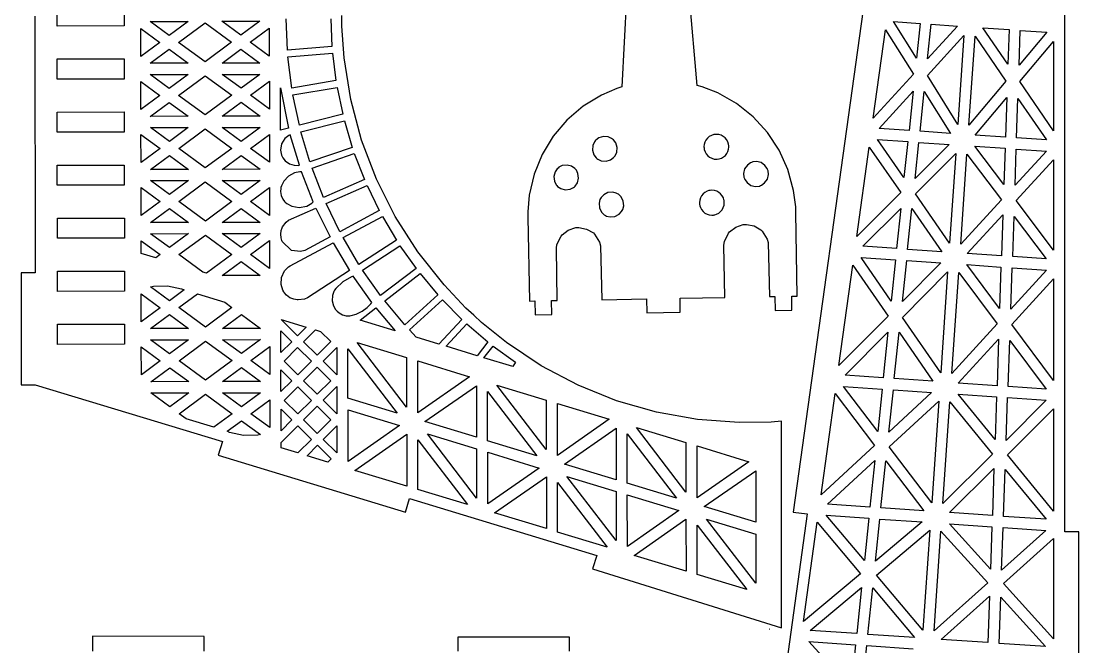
# Model space of a CAD drawing. Extents: x 0 to 589, y 0 to 788.
# Drawn here: x 0.4 to 379.3, y 347.3 to 571.3 of the extents above; entities that cross this region are included whole.
import ezdxf

# ---------------------------------------------------------------- set-up
doc = ezdxf.new("R2010")
doc.units = 0
doc.layers.get('0').update_dxf_attribs({"linetype": 'CONTINUOUS'})

msp = doc.modelspace()

# ---------------------------------------------------------------- linework, layer by layer
at = {"color": 0}
for p, q in [((223.286, 701.873), (215.63, 547.811)), ((242.525, 548.298), (229.285, 701.982)), ((303.207, 584.172), (277.004, 395.531)), ((13.3146, 569.553), (13.3049, 576.753)), ((37.3034, 576.788), (37.3133, 569.588)), ((374.237, 388.468), (374.255, 578.922)), ((5.3082, 573.14), (5.4433, 481.139)), ((95.8261, 560.874), (95.3107, 572.075)), ((111.31, 572.1), (111.724, 562.197)), ((115.314, 569.507), (115.309, 573.306)), ((37.3133, 569.588), (13.3146, 569.553)), ((43.3158, 568.695), (50.1234, 563.707)), ((43.3296, 558.698), (43.3158, 568.695)), ((46.6619, 571.2), (60.2615, 571.221)), ((53.4691, 566.212), (46.6619, 571.2)), ((60.2615, 571.221), (53.4691, 566.212)), ((56.8233, 563.714), (66.3127, 570.731)), ((66.3127, 570.731), (75.8239, 563.742)), ((72.3621, 571.239), (85.9621, 571.26)), ((79.1697, 566.247), (72.3621, 571.239)), ((85.9621, 571.26), (79.1697, 566.247)), ((82.5225, 563.757), (89.3163, 568.766)), ((89.3163, 568.766), (89.33, 558.765)), ((116.123, 558.109), (115.314, 569.507)), ((312.923, 571.13), (322.399, 570.473)), ((321.139, 558.031), (312.923, 571.13)), ((322.399, 570.473), (321.139, 558.031)), ((325.137, 557.855), (326.442, 570.195)), ((335.817, 569.549), (325.137, 557.855)), ((326.442, 570.195), (335.817, 569.549)), ((353.868, 555.872), (344.898, 568.921)), ((344.898, 568.921), (354.274, 568.272)), ((354.274, 568.272), (353.868, 555.872)), ((305.674, 536.543), (310.066, 568.219)), ((310.066, 568.219), (320.042, 552.291)), ((325.02, 551.797), (338.143, 566.177)), ((338.143, 566.177), (335.946, 534.356)), ((339.936, 534.081), (342.132, 565.905)), ((342.132, 565.905), (353.152, 549.854)), ((357.851, 555.494), (358.313, 567.993)), ((367.792, 567.337), (357.851, 555.494)), ((358.313, 567.993), (367.792, 567.337)), ((50.1234, 563.707), (43.3296, 558.698)), ((46.6838, 556.2), (53.4776, 561.213)), ((53.4776, 561.213), (60.2837, 556.225)), ((66.3332, 556.733), (56.8233, 563.714)), ((75.8239, 563.742), (66.3332, 556.733)), ((72.3844, 556.239), (79.1767, 561.252)), ((79.1767, 561.252), (85.9825, 556.26)), ((89.33, 558.765), (82.5225, 563.757)), ((111.724, 562.197), (95.8261, 560.874)), ((358.151, 549.66), (370.223, 564.063)), ((370.223, 564.063), (370.219, 532.088)), ((13.3325, 557.752), (37.3309, 557.788)), ((13.3422, 550.552), (13.3325, 557.752)), ((37.3309, 557.788), (37.3422, 550.587)), ((95.9803, 558.475), (111.927, 559.798)), ((97.397, 547.328), (95.9803, 558.475)), ((111.927, 559.798), (113.195, 550.002)), ((118.489, 543.204), (116.123, 558.109)), ((60.2837, 556.225), (46.6838, 556.2)), ((85.9825, 556.26), (72.3844, 556.239)), ((37.3422, 550.587), (13.3422, 550.552)), ((43.3571, 539.697), (43.3433, 549.698)), ((43.3433, 549.698), (50.1509, 544.707)), ((46.6894, 552.2), (60.289, 552.224)), ((53.498, 547.211), (46.6894, 552.2)), ((60.289, 552.224), (53.498, 547.211)), ((56.8508, 544.714), (66.3402, 551.73)), ((66.3402, 551.73), (75.8515, 544.745)), ((72.3911, 552.238), (85.9896, 552.259)), ((79.1986, 547.25), (72.3911, 552.238)), ((85.9896, 552.259), (79.1986, 547.25)), ((82.55, 544.756), (89.3438, 549.765)), ((89.3438, 549.765), (89.3576, 539.764)), ((113.195, 550.002), (97.397, 547.328)), ((320.042, 552.291), (305.674, 536.543)), ((335.946, 534.356), (325.02, 551.797)), ((353.152, 549.854), (339.936, 534.081)), ((370.219, 532.088), (358.151, 549.66)), ((93.3704, 532.32), (93.3482, 547.374)), ((93.3482, 547.374), (96.2187, 533.026)), ((97.802, 544.978), (113.596, 547.599)), ((113.596, 547.599), (115.611, 537.954)), ((213.754, 547.225), (208.32, 544.851)), ((215.63, 547.811), (213.754, 547.225)), ((244.419, 547.779), (242.525, 548.298)), ((249.932, 545.603), (244.419, 547.779)), ((256.671, 541.814), (249.932, 545.603)), ((307.727, 532.896), (319.925, 546.238)), ((319.925, 546.238), (318.452, 532.155)), ((322.443, 531.88), (323.923, 546.061)), ((323.923, 546.061), (333.266, 531.132)), ((50.1509, 544.707), (43.3571, 539.697)), ((46.7113, 537.199), (53.5051, 542.212)), ((53.5051, 542.212), (60.3098, 537.224)), ((66.3607, 537.732), (56.8508, 544.714)), ((75.8515, 544.745), (66.3607, 537.732)), ((72.4119, 537.238), (79.2043, 542.251)), ((79.2043, 542.251), (86.0118, 537.263)), ((89.3576, 539.764), (82.55, 544.756)), ((100.117, 534.031), (97.802, 544.978)), ((122.36, 528.69), (118.489, 543.204)), ((208.32, 544.851), (201.719, 540.826)), ((262.647, 537.058), (256.671, 541.814)), ((342.145, 530.518), (353.452, 544.022)), ((353.452, 544.022), (352.968, 529.77)), ((356.962, 529.495), (357.434, 543.648)), ((357.434, 543.648), (367.683, 528.757)), ((13.3587, 538.752), (37.3599, 538.787)), ((13.3697, 531.551), (13.3587, 538.752)), ((37.3599, 538.787), (37.3712, 531.587)), ((201.719, 540.826), (195.914, 535.855)), ((60.3098, 537.224), (46.7113, 537.199)), ((86.0118, 537.263), (72.4119, 537.238)), ((115.611, 537.954), (100.117, 534.031)), ((100.67, 531.682), (116.214, 535.605)), ((116.214, 535.605), (119.028, 526.112)), ((195.914, 535.855), (190.996, 530.063)), ((267.772, 531.446), (262.647, 537.058)), ((37.3712, 531.587), (13.3697, 531.551)), ((43.3709, 530.698), (50.1784, 525.706)), ((43.3846, 520.696), (43.3709, 530.698)), ((46.7169, 533.199), (60.3169, 533.224)), ((53.5245, 528.211), (46.7169, 533.199)), ((60.3169, 533.224), (53.5245, 528.211)), ((56.8798, 525.713), (66.3691, 532.73)), ((66.3691, 532.73), (75.8804, 525.745)), ((72.4186, 533.241), (86.0171, 533.259)), ((79.2261, 528.249), (72.4186, 533.241)), ((86.0171, 533.259), (79.2261, 528.249)), ((82.5775, 525.755), (89.3727, 530.765)), ((89.3727, 530.765), (89.3865, 520.767)), ((96.2187, 533.026), (93.3704, 532.32)), ((96.2946, 530.394), (94.9096, 529.262)), ((96.8209, 530.627), (96.2946, 530.394)), ((100.087, 519.73), (96.8209, 530.627)), ((103.885, 520.936), (100.67, 531.682)), ((247.665, 530.387), (246.918, 529.964)), ((248.496, 530.662), (247.665, 530.387)), ((249.167, 530.765), (248.496, 530.662)), ((249.392, 530.768), (249.167, 530.765)), ((249.615, 530.772), (249.392, 530.768)), ((250.289, 530.698), (249.615, 530.772)), ((251.129, 530.451), (250.289, 530.698)), ((251.893, 530.056), (251.129, 530.451)), ((271.952, 525.103), (267.772, 531.446)), ((318.452, 532.155), (307.727, 532.896)), ((333.266, 531.132), (322.443, 531.88)), ((352.968, 529.77), (342.145, 530.518)), ((93.7355, 527.332), (93.3937, 525.096)), ((94.9096, 529.262), (93.7355, 527.332)), ((127.685, 514.689), (122.36, 528.69)), ((190.996, 530.063), (187.049, 523.568)), ((205.201, 526.824), (205.054, 525.124)), ((205.745, 528.055), (205.201, 526.824)), ((206.018, 528.391), (205.745, 528.055)), ((206.29, 528.729), (206.018, 528.391)), ((207.378, 529.519), (206.29, 528.729)), ((209.01, 530.02), (207.378, 529.519)), ((210.709, 529.872), (209.01, 530.02)), ((211.939, 529.329), (210.709, 529.872)), ((212.277, 529.054), (211.939, 529.329)), ((212.614, 528.782), (212.277, 529.054)), ((213.404, 527.696), (212.614, 528.782)), ((213.905, 526.062), (213.404, 527.696)), ((245.097, 527.138), (245.019, 526.464)), ((245.342, 527.978), (245.097, 527.138)), ((245.737, 528.74), (245.342, 527.978)), ((246.269, 529.41), (245.737, 528.74)), ((246.918, 529.964), (246.269, 529.41)), ((252.561, 529.523), (251.893, 530.056)), ((253.117, 528.874), (252.561, 529.523)), ((253.54, 528.126), (253.117, 528.874)), ((253.814, 527.297), (253.54, 528.126)), ((253.917, 526.627), (253.814, 527.297)), ((253.921, 526.401), (253.917, 526.627)), ((316.635, 515.288), (307.203, 528.92)), ((307.203, 528.92), (318.026, 528.175)), ((318.026, 528.175), (316.635, 515.288)), ((320.625, 515.013), (322.017, 527.9)), ((332.792, 527.156), (320.625, 515.013)), ((322.017, 527.9), (332.792, 527.156)), ((367.683, 528.757), (356.962, 529.495)), ((50.1784, 525.706), (43.3846, 520.696)), ((46.7388, 518.202), (53.5326, 523.212)), ((53.5326, 523.212), (60.3388, 518.223)), ((66.3885, 518.732), (56.8798, 525.713)), ((75.8804, 525.745), (66.3885, 518.732)), ((72.4408, 518.238), (79.2318, 523.251)), ((79.2318, 523.251), (86.0393, 518.262)), ((89.3865, 520.767), (82.5775, 525.755)), ((93.3937, 525.096), (93.7288, 523.339)), ((93.7288, 523.339), (93.9835, 522.824)), ((93.9835, 522.824), (94.1835, 522.414)), ((119.028, 526.112), (103.885, 520.936)), ((104.638, 518.64), (119.78, 523.861)), ((119.78, 523.861), (123.395, 514.615)), ((187.049, 523.568), (184.164, 516.495)), ((205.054, 525.124), (205.554, 523.494)), ((205.554, 523.494), (206.343, 522.407)), ((212.941, 522.795), (213.213, 523.134)), ((213.213, 523.134), (213.757, 524.365)), ((213.757, 524.365), (213.905, 526.062)), ((245.019, 526.464), (245.024, 526.239)), ((245.024, 526.239), (245.026, 526.016)), ((245.026, 526.016), (245.129, 525.343)), ((245.129, 525.343), (245.404, 524.514)), ((245.404, 524.514), (245.827, 523.766)), ((245.827, 523.766), (246.382, 523.117)), ((246.382, 523.117), (247.051, 522.584)), ((252.027, 522.676), (252.676, 523.233)), ((252.676, 523.233), (253.206, 523.9)), ((253.206, 523.9), (253.603, 524.662)), ((253.603, 524.662), (253.847, 525.501)), ((253.847, 525.501), (253.926, 526.179)), ((253.926, 526.179), (253.921, 526.401)), ((275.094, 518.139), (271.952, 525.103)), ((299.789, 494.146), (304.206, 526.168)), ((304.206, 526.168), (315.513, 509.901)), ((320.742, 509.443), (335.226, 523.931)), ((335.226, 523.931), (333.003, 491.755)), ((336.994, 491.483), (339.215, 523.653)), ((339.215, 523.653), (351.569, 507.312)), ((352.45, 512.819), (342.07, 526.514)), ((342.07, 526.514), (352.845, 525.769)), ((352.845, 525.769), (352.45, 512.819)), ((356.44, 512.54), (356.835, 525.494)), ((367.658, 524.75), (356.44, 512.54)), ((356.835, 525.494), (367.658, 524.75)), ((13.3863, 519.751), (37.3874, 519.786)), ((13.3973, 512.551), (13.3863, 519.751)), ((37.3874, 519.786), (37.3987, 512.586)), ((94.1835, 522.414), (95.0556, 521.314)), ((95.0556, 521.314), (96.5165, 520.252)), ((96.5165, 520.252), (98.2363, 519.705)), ((98.2363, 519.705), (99.6378, 519.649)), ((99.6378, 519.649), (100.087, 519.73)), ((194.277, 519.571), (193.067, 518.986)), ((195.971, 519.783), (194.277, 519.571)), ((197.619, 519.342), (195.971, 519.783)), ((198.735, 518.59), (197.619, 519.342)), ((206.343, 522.407), (206.681, 522.132)), ((206.681, 522.132), (207.017, 521.861)), ((207.017, 521.861), (208.248, 521.317)), ((208.248, 521.317), (209.948, 521.169)), ((209.948, 521.169), (211.58, 521.67)), ((211.58, 521.67), (212.669, 522.46)), ((212.669, 522.46), (212.941, 522.795)), ((247.051, 522.584), (247.814, 522.189)), ((247.814, 522.189), (248.655, 521.945)), ((248.655, 521.945), (249.329, 521.868)), ((249.329, 521.868), (249.553, 521.871)), ((249.553, 521.871), (249.776, 521.875)), ((249.776, 521.875), (250.448, 521.977)), ((250.448, 521.977), (251.278, 522.252)), ((251.278, 522.252), (252.027, 522.676)), ((260.561, 519.783), (259.584, 518.382)), ((261.648, 520.577), (260.561, 519.783)), ((262.053, 520.732), (261.648, 520.577)), ((262.457, 520.887), (262.053, 520.732)), ((263.797, 521.028), (262.457, 520.887)), ((265.46, 520.644), (263.797, 521.028)), ((266.857, 519.666), (265.46, 520.644)), ((267.649, 518.576), (266.857, 519.666)), ((356.817, 507.051), (370.251, 521.61)), ((370.251, 521.61), (370.223, 489.285)), ((60.3388, 518.223), (46.7388, 518.202)), ((86.0393, 518.262), (72.4408, 518.238)), ((96.2244, 515.775), (94.5487, 513.994)), ((98.3728, 516.946), (96.2244, 515.775)), ((100.222, 517.373), (98.3728, 516.946)), ((100.841, 517.38), (100.222, 517.373)), ((105.059, 506.589), (100.841, 517.38)), ((108.705, 508.194), (104.638, 518.64)), ((184.164, 516.495), (182.425, 508.963)), ((191.663, 517.299), (191.222, 515.652)), ((191.222, 515.652), (191.432, 513.958)), ((192.416, 518.414), (191.663, 517.299)), ((192.742, 518.7), (192.416, 518.414)), ((193.067, 518.986), (192.742, 518.7)), ((199.02, 518.262), (198.735, 518.59)), ((199.304, 517.938), (199.02, 518.262)), ((199.893, 516.728), (199.304, 517.938)), ((200.102, 515.034), (199.893, 516.728)), ((259.584, 518.382), (259.202, 516.721)), ((259.202, 516.721), (259.344, 515.384)), ((259.344, 515.384), (259.5, 514.978)), ((267.805, 518.174), (267.649, 518.576)), ((267.721, 514.766), (268.103, 516.431)), ((267.961, 517.768), (267.805, 518.174)), ((268.103, 516.431), (267.961, 517.768)), ((277.11, 510.678), (275.094, 518.139)), ((37.3987, 512.586), (13.3973, 512.551)), ((43.4125, 501.696), (43.3987, 511.697)), ((43.3987, 511.697), (50.2073, 506.709)), ((46.7445, 514.202), (60.3444, 514.223)), ((53.5534, 509.21), (46.7445, 514.202)), ((60.3444, 514.223), (53.5534, 509.21)), ((56.9076, 506.716), (66.3967, 513.729)), ((66.3967, 513.729), (75.9079, 506.748)), ((72.4461, 514.241), (86.046, 514.262)), ((79.2536, 509.249), (72.4461, 514.241)), ((86.046, 514.262), (79.2536, 509.249)), ((82.605, 506.755), (89.4002, 511.764)), ((89.4002, 511.764), (89.414, 501.766)), ((93.4985, 511.718), (93.4297, 511.373)), ((93.6625, 512.314), (93.4985, 511.718)), ((94.5487, 513.994), (93.6625, 512.314)), ((123.395, 514.615), (108.705, 508.194)), ((109.657, 505.996), (124.349, 512.417)), ((124.349, 512.417), (128.662, 503.52)), ((134.416, 501.308), (127.685, 514.689)), ((191.432, 513.958), (192.02, 512.748)), ((192.02, 512.748), (192.305, 512.42)), ((192.305, 512.42), (192.589, 512.096)), ((192.589, 512.096), (193.705, 511.344)), ((197.047, 511.111), (198.257, 511.701)), ((198.257, 511.701), (198.584, 511.983)), ((198.584, 511.983), (198.91, 512.269)), ((198.91, 512.269), (199.661, 513.387)), ((199.661, 513.387), (200.102, 515.034)), ((259.5, 514.978), (259.654, 514.572)), ((259.654, 514.572), (260.448, 513.486)), ((260.448, 513.486), (261.845, 512.505)), ((261.845, 512.505), (263.508, 512.124)), ((263.508, 512.124), (264.846, 512.265)), ((264.846, 512.265), (265.252, 512.42)), ((265.252, 512.42), (265.655, 512.576)), ((265.655, 512.576), (266.743, 513.369)), ((266.743, 513.369), (267.721, 514.766)), ((93.4297, 511.373), (93.3923, 510.293)), ((93.3923, 510.293), (93.6279, 508.903)), ((93.6279, 508.903), (94.1888, 507.608)), ((182.425, 508.963), (181.886, 503.054)), ((193.705, 511.344), (195.354, 510.903)), ((195.354, 510.903), (197.047, 511.111)), ((207.957, 507.785), (207.748, 507.407)), ((208.165, 508.162), (207.957, 507.785)), ((209.098, 509.129), (208.165, 508.162)), ((210.615, 509.905), (209.098, 509.129)), ((212.312, 510.057), (210.615, 509.905)), ((213.616, 509.739), (212.312, 510.057)), ((213.996, 509.528), (213.616, 509.739)), ((214.373, 509.319), (213.996, 509.528)), ((215.336, 508.385), (214.373, 509.319)), ((216.11, 506.864), (215.336, 508.385)), ((243.746, 508.021), (243.49, 507.203)), ((244.153, 508.769), (243.746, 508.021)), ((244.693, 509.429), (244.153, 508.769)), ((245.354, 509.979), (244.693, 509.429)), ((246.123, 510.392), (245.354, 509.979)), ((246.764, 510.611), (246.123, 510.392)), ((246.984, 510.653), (246.764, 510.611)), ((247.203, 510.699), (246.984, 510.653)), ((247.883, 510.741), (247.203, 510.699)), ((248.754, 510.646), (247.883, 510.741)), ((249.575, 510.392), (248.754, 510.646)), ((250.328, 509.983), (249.575, 510.392)), ((250.988, 509.443), (250.328, 509.983)), ((251.538, 508.776), (250.988, 509.443)), ((251.952, 508.007), (251.538, 508.776)), ((252.171, 507.361), (251.952, 508.007)), ((277.868, 504.797), (277.11, 510.678)), ((315.513, 509.901), (299.789, 494.146)), ((333.003, 491.755), (320.742, 509.443)), ((50.2073, 506.709), (43.4125, 501.696)), ((46.7678, 499.202), (53.5601, 504.211)), ((53.5601, 504.211), (60.3691, 499.223)), ((66.4161, 499.731), (56.9076, 506.716)), ((75.9079, 506.748), (66.4161, 499.731)), ((72.4669, 499.237), (79.2593, 504.25)), ((79.2593, 504.25), (86.0668, 499.262)), ((89.414, 501.766), (82.605, 506.755)), ((94.1888, 507.608), (94.809, 506.726)), ((94.809, 506.726), (95.057, 506.472)), ((95.057, 506.472), (95.5587, 506.01)), ((95.5587, 506.01), (97.4259, 505.008)), ((96.1665, 500.024), (106.01, 504.391)), ((97.4259, 505.008), (100.08, 504.543)), ((100.08, 504.543), (102.723, 505.072)), ((102.723, 505.072), (104.567, 506.113)), ((104.567, 506.113), (105.059, 506.589)), ((106.01, 504.391), (111.074, 494.048)), ((114.573, 495.9), (109.657, 505.996)), ((207.748, 507.407), (207.424, 506.102)), ((207.424, 506.102), (207.571, 504.402)), ((207.571, 504.402), (208.344, 502.885)), ((215.726, 503.484), (215.935, 503.862)), ((215.935, 503.862), (216.258, 505.167)), ((216.258, 505.167), (216.11, 506.864)), ((243.49, 507.203), (243.396, 506.335)), ((243.396, 506.335), (243.436, 505.658)), ((243.436, 505.658), (243.479, 505.435)), ((243.479, 505.435), (243.521, 505.217)), ((243.521, 505.217), (243.738, 504.575)), ((243.738, 504.575), (244.151, 503.805)), ((251.533, 503.798), (251.943, 504.55)), ((251.943, 504.55), (252.202, 505.372)), ((252.214, 507.139), (252.171, 507.361)), ((252.202, 505.372), (252.297, 506.243)), ((252.257, 506.92), (252.214, 507.139)), ((252.297, 506.243), (252.257, 506.92)), ((277.906, 502.832), (277.868, 504.797)), ((301.957, 490.689), (315.467, 504.194)), ((315.467, 504.194), (313.928, 489.867)), ((317.918, 489.589), (319.48, 504.215)), ((319.48, 504.215), (330.238, 488.738)), ((351.569, 507.312), (336.994, 491.483)), ((370.223, 489.285), (356.817, 507.051)), ((13.4152, 500.75), (37.4167, 500.786)), ((13.4262, 493.55), (13.4152, 500.75)), ((37.4167, 500.786), (37.4276, 493.586)), ((128.662, 503.52), (114.573, 495.9)), ((115.725, 493.804), (129.815, 501.371)), ((129.815, 501.371), (134.828, 492.883)), ((142.506, 488.654), (134.416, 501.308)), ((181.886, 503.054), (181.922, 501.089)), ((181.922, 501.089), (182.466, 471.096)), ((208.344, 502.885), (209.308, 501.95)), ((209.308, 501.95), (209.687, 501.738)), ((209.687, 501.738), (210.065, 501.53)), ((210.065, 501.53), (211.37, 501.209)), ((211.37, 501.209), (213.067, 501.364)), ((213.067, 501.364), (214.584, 502.14)), ((214.584, 502.14), (215.517, 503.107)), ((215.517, 503.107), (215.726, 503.484)), ((244.151, 503.805), (244.697, 503.142)), ((244.697, 503.142), (245.356, 502.602)), ((245.356, 502.602), (246.104, 502.193)), ((246.104, 502.193), (246.923, 501.936)), ((246.923, 501.936), (247.79, 501.841)), ((247.79, 501.841), (248.467, 501.876)), ((248.467, 501.876), (248.688, 501.918)), ((248.688, 501.918), (248.907, 501.96)), ((248.907, 501.96), (249.552, 502.179)), ((249.552, 502.179), (250.323, 502.592)), ((250.323, 502.592), (250.989, 503.139)), ((250.989, 503.139), (251.533, 503.798)), ((278.451, 472.835), (277.906, 502.832)), ((339.317, 488.11), (352.103, 501.964)), ((352.103, 501.964), (351.637, 487.26)), ((355.628, 486.985), (356.073, 501.392)), ((356.073, 501.392), (367.602, 486.16)), ((60.3691, 499.223), (46.7678, 499.202)), ((86.0668, 499.262), (72.4669, 499.237)), ((93.4145, 495.039), (93.5965, 496.358)), ((93.5965, 496.358), (93.9176, 497.321)), ((93.9176, 497.321), (94.0689, 497.621)), ((94.0689, 497.621), (95.3671, 499.375)), ((95.3671, 499.375), (96.1665, 500.024)), ((194.193, 494.806), (196.412, 496.507)), ((196.412, 496.507), (199.069, 497.378)), ((199.069, 497.378), (199.639, 497.41)), ((199.639, 497.41), (200.212, 497.438)), ((200.212, 497.438), (202.975, 496.88)), ((202.975, 496.88), (205.417, 495.473)), ((254.185, 495.893), (256.403, 497.597)), ((256.403, 497.597), (259.06, 498.464)), ((259.06, 498.464), (259.631, 498.5)), ((259.631, 498.5), (260.204, 498.524)), ((260.204, 498.524), (262.967, 497.971)), ((262.967, 497.971), (265.409, 496.559)), ((265.409, 496.559), (265.824, 496.161)), ((37.4276, 493.586), (13.4262, 493.55)), ((43.4276, 492.697), (50.2348, 487.708)), ((43.4329, 488.146), (43.4276, 492.697)), ((46.7734, 495.205), (60.3733, 495.222)), ((53.5809, 490.209), (46.7734, 495.205)), ((60.3733, 495.222), (53.5809, 490.209)), ((56.9352, 487.719), (66.4242, 494.732)), ((66.4242, 494.732), (75.9354, 487.747)), ((72.474, 495.24), (86.0735, 495.261)), ((79.2812, 490.252), (72.474, 495.24)), ((86.0735, 495.261), (79.2812, 490.252)), ((82.6354, 487.754), (89.4278, 492.764)), ((89.4278, 492.764), (89.4415, 482.766)), ((93.5246, 493.709), (93.4145, 495.039)), ((93.792, 492.728), (93.5246, 493.709)), ((93.9271, 492.421), (93.792, 492.728)), ((111.074, 494.048), (102.034, 489.183)), ((121.44, 484.163), (115.725, 493.804)), ((134.828, 492.883), (121.44, 484.163)), ((192.349, 491.278), (193.843, 494.355)), ((193.843, 494.355), (194.193, 494.806)), ((205.417, 495.473), (205.832, 495.074)), ((205.832, 495.074), (207.634, 492.206)), ((252.339, 492.365), (253.835, 495.445)), ((253.835, 495.445), (254.185, 495.893)), ((265.824, 496.161), (267.626, 493.293)), ((267.626, 493.293), (268.001, 492.002)), ((97.3335, 489.126), (93.9271, 492.421)), ((96.8417, 483.676), (112.179, 491.899)), ((100.484, 488.781), (97.3335, 489.126)), ((102.034, 489.183), (100.484, 488.781)), ((112.179, 491.899), (118.092, 482.007)), ((122.742, 482.166), (136.131, 490.883)), ((136.131, 490.883), (141.894, 482.794)), ((192.173, 489.973), (192.349, 491.278)), ((192.461, 471.276), (192.173, 489.973)), ((207.634, 492.206), (208.009, 490.911)), ((208.009, 490.911), (208.46, 471.569)), ((252.163, 491.063), (252.339, 492.365)), ((252.452, 472.366), (252.163, 491.063)), ((268.001, 492.002), (268.452, 472.655)), ((313.928, 489.867), (301.957, 490.689)), ((330.238, 488.738), (317.918, 489.589)), ((48.635, 486.555), (43.4329, 488.146)), ((50.2348, 487.708), (48.635, 486.555)), ((65.4939, 481.429), (56.9352, 487.719)), ((75.9354, 487.747), (66.8443, 481.034)), ((72.4958, 480.24), (79.2868, 485.249)), ((79.2868, 485.249), (86.0958, 480.261)), ((89.4415, 482.766), (82.6354, 487.754)), ((151.904, 476.843), (142.506, 488.654)), ((312.082, 471.096), (301.333, 486.724)), ((301.333, 486.724), (313.654, 485.874)), ((313.654, 485.874), (312.082, 471.096)), ((316.074, 470.87), (317.643, 485.599)), ((317.643, 485.599), (329.865, 484.755)), ((351.637, 487.26), (339.317, 488.11)), ((367.602, 486.16), (355.628, 486.985)), ((5.4433, 481.139), (0.4451, 481.139)), ((0.4451, 481.139), (0.5044, 441.142)), ((13.4442, 481.753), (37.4442, 481.789)), ((13.4538, 474.553), (13.4442, 481.753)), ((37.4442, 481.789), (37.4551, 474.588)), ((66.8443, 481.034), (65.4939, 481.429)), ((93.6502, 479.559), (94.7815, 481.912)), ((94.7815, 481.912), (96.2586, 483.358)), ((96.2586, 483.358), (96.8417, 483.676)), ((118.092, 482.007), (103.007, 472.235)), ((129.208, 473.026), (122.742, 482.166)), ((141.894, 482.794), (129.208, 473.026)), ((293.344, 447.982), (298.336, 483.972)), ((298.336, 483.972), (310.956, 465.713)), ((329.865, 484.755), (316.074, 470.87)), ((316.14, 465.254), (332.297, 481.528)), ((332.297, 481.528), (329.802, 445.364)), ((333.793, 445.093), (336.288, 481.256)), ((336.288, 481.256), (350.056, 462.915)), ((350.891, 468.468), (339.142, 484.117)), ((339.142, 484.117), (351.364, 483.27)), ((351.364, 483.27), (350.891, 468.468)), ((354.88, 468.143), (355.353, 482.995)), ((367.676, 482.145), (354.88, 468.143)), ((355.353, 482.995), (367.676, 482.145)), ((86.0958, 480.261), (72.4958, 480.24)), ((93.5302, 476.952), (93.6502, 479.559)), ((115.652, 477.986), (113.114, 475.534)), ((118.719, 479.728), (115.652, 477.986)), ((119.396, 479.958), (118.719, 479.728)), ((126.059, 470.567), (119.396, 479.958)), ((130.711, 471.128), (143.343, 480.893)), ((143.343, 480.893), (149.706, 473.304)), ((355.251, 462.654), (370.265, 479.009)), ((370.265, 479.009), (370.261, 442.673)), ((37.4551, 474.588), (13.4538, 474.553)), ((43.4689, 463.695), (43.4552, 473.699)), ((43.4552, 473.699), (50.2627, 468.708)), ((46.8023, 476.204), (47.8109, 476.412)), ((53.6085, 471.212), (46.8023, 476.204)), ((47.8109, 476.412), (52.911, 476.539)), ((52.911, 476.539), (57.8997, 475.463)), ((58.8532, 475.072), (53.6085, 471.212)), ((56.9627, 468.718), (63.6048, 473.629)), ((57.8997, 475.463), (58.8532, 475.072)), ((63.6048, 473.629), (73.3598, 470.694)), ((94.1419, 474.976), (93.5302, 476.952)), ((94.5046, 474.423), (94.1419, 474.976)), ((94.7099, 474.095), (94.5046, 474.423)), ((95.4938, 473.209), (94.7099, 474.095)), ((112.445, 474.536), (111.95, 473.124)), ((112.703, 474.948), (112.445, 474.536)), ((113.114, 475.534), (112.703, 474.948)), ((159.764, 468.549), (151.904, 476.843)), ((73.3598, 470.694), (75.9629, 468.746)), ((96.7327, 472.292), (95.4938, 473.209)), ((98.159, 471.703), (96.7327, 472.292)), ((99.3207, 471.488), (98.159, 471.703)), ((99.7095, 471.48), (99.3207, 471.488)), ((101.957, 471.784), (99.7095, 471.48)), ((103.007, 472.235), (101.957, 471.784)), ((111.95, 473.124), (111.829, 471.205)), ((111.829, 471.205), (112.323, 469.346)), ((124.438, 468.824), (125.698, 470.098)), ((125.698, 470.098), (126.059, 470.567)), ((137.924, 462.538), (130.711, 471.128)), ((149.706, 473.304), (137.924, 462.538)), ((139.524, 460.738), (151.36, 471.505)), ((151.36, 471.505), (158.32, 464.517)), ((182.466, 471.096), (184.466, 471.131)), ((184.466, 471.131), (184.556, 466.132)), ((190.462, 471.241), (192.461, 471.276)), ((190.552, 466.242), (190.462, 471.241)), ((208.46, 471.569), (224.458, 471.858)), ((224.458, 471.858), (224.549, 466.859)), ((236.456, 472.073), (252.452, 472.366)), ((236.546, 467.074), (236.456, 472.073)), ((268.452, 472.655), (270.451, 472.69)), ((270.451, 472.69), (270.542, 467.692)), ((276.45, 472.8), (278.451, 472.835)), ((276.541, 467.801), (276.45, 472.8)), ((50.2627, 468.708), (43.4689, 463.695)), ((46.8231, 461.204), (53.6166, 466.213)), ((53.6166, 466.213), (60.4241, 461.222)), ((66.4725, 461.73), (56.9627, 468.718)), ((75.9629, 468.746), (66.4725, 461.73)), ((72.5234, 461.239), (79.3157, 466.249)), ((79.3157, 466.249), (86.1233, 461.26)), ((112.323, 469.346), (113.082, 468.055)), ((113.082, 468.055), (113.415, 467.702)), ((113.415, 467.702), (113.633, 467.455)), ((113.633, 467.455), (114.401, 466.824)), ((114.401, 466.824), (115.544, 466.192)), ((115.544, 466.192), (116.798, 465.832)), ((118.7, 465.861), (120.414, 466.386)), ((120.414, 466.386), (122.539, 467.416)), ((121.819, 464.263), (127.513, 468.672)), ((122.539, 467.416), (124.438, 468.824)), ((127.513, 468.672), (134.374, 460.431)), ((162.563, 465.981), (159.764, 468.549)), ((165.356, 463.416), (162.563, 465.981)), ((184.556, 466.132), (190.552, 466.242)), ((224.549, 466.859), (236.546, 467.074)), ((270.542, 467.692), (276.541, 467.801)), ((13.4717, 462.753), (37.4731, 462.788)), ((13.4813, 455.553), (13.4717, 462.753)), ((37.4731, 462.788), (37.4826, 455.588)), ((99.4777, 458.682), (93.6198, 464.471)), ((93.6198, 464.471), (102.573, 461.786)), ((116.798, 465.832), (117.789, 465.737)), ((117.789, 465.737), (118.117, 465.755)), ((118.117, 465.755), (118.7, 465.861)), ((134.374, 460.431), (121.819, 464.263)), ((158.32, 464.517), (150.082, 455.655)), ((152.633, 454.907), (160.07, 462.869)), ((160.07, 462.869), (167.582, 456.431)), ((174.261, 456.286), (165.356, 463.416)), ((310.956, 465.713), (293.344, 447.982)), ((329.802, 445.364), (316.14, 465.254)), ((350.056, 462.915), (333.793, 445.093)), ((370.261, 442.673), (355.251, 462.654)), ((60.4241, 461.222), (46.8231, 461.204)), ((86.1233, 461.26), (72.5234, 461.239)), ((93.4875, 452.67), (93.4752, 460.421)), ((93.4752, 460.421), (97.3804, 456.526)), ((102.573, 461.786), (99.4777, 458.682)), ((101.582, 456.533), (105.826, 460.791)), ((105.826, 460.791), (107.674, 460.192)), ((107.674, 460.192), (111.383, 456.547)), ((141.978, 458.142), (139.524, 460.738)), ((295.563, 444.521), (310.914, 460.001)), ((310.914, 460.001), (309.178, 443.579)), ((313.169, 443.308), (314.919, 459.927)), ((314.919, 459.927), (327.037, 442.352)), ((37.4826, 455.588), (13.4813, 455.553)), ((43.4964, 444.694), (43.4841, 454.699)), ((43.4841, 454.699), (50.2916, 449.707)), ((46.8298, 457.204), (60.4284, 457.221)), ((53.6374, 452.212), (46.8298, 457.204)), ((60.4284, 457.221), (53.6374, 452.212)), ((56.9916, 449.718), (66.4792, 456.731)), ((66.4792, 456.731), (75.9919, 449.746)), ((72.529, 457.239), (86.1289, 457.26)), ((79.338, 452.251), (72.529, 457.239)), ((86.1289, 457.26), (79.338, 452.251)), ((82.6918, 449.753), (89.4828, 454.762)), ((89.4828, 454.762), (89.4965, 444.765)), ((97.3804, 456.526), (93.4875, 452.67)), ((106.488, 451.69), (101.582, 456.533)), ((111.383, 456.547), (106.488, 451.69)), ((138.515, 433.137), (120.781, 456.212)), ((120.781, 456.212), (138.489, 450.836)), ((150.082, 455.655), (141.978, 458.142)), ((163.739, 451.524), (152.633, 454.907)), ((167.582, 456.431), (163.739, 451.524)), ((166.19, 450.779), (169.484, 454.932)), ((169.484, 454.932), (177.491, 449.143)), ((186.75, 447.929), (174.261, 456.286)), ((336.115, 441.724), (350.534, 457.465)), ((350.534, 457.465), (349.98, 440.764)), ((353.974, 440.489), (354.51, 456.992)), ((354.51, 456.992), (367.591, 439.547)), ((94.5914, 449.52), (99.4833, 454.431)), ((99.4833, 454.431), (104.393, 449.538)), ((108.591, 449.545), (113.483, 454.452)), ((113.483, 454.452), (113.499, 444.701)), ((117.511, 436.305), (117.485, 453.958)), ((117.485, 453.958), (135.12, 430.932)), ((138.489, 450.836), (138.515, 433.137)), ((50.2916, 449.707), (43.4964, 444.694)), ((46.8521, 442.203), (53.6455, 447.213)), ((53.6455, 447.213), (60.4531, 442.221)), ((66.5, 442.729), (56.9916, 449.718)), ((75.9919, 449.746), (66.5, 442.729)), ((72.5509, 442.239), (79.3433, 447.248)), ((79.3433, 447.248), (86.1508, 442.26)), ((89.4965, 444.765), (82.6918, 449.753)), ((99.4971, 444.68), (94.5914, 449.52)), ((104.393, 449.538), (99.4971, 444.68)), ((101.601, 442.532), (106.493, 447.442)), ((106.493, 447.442), (111.402, 442.549)), ((113.499, 444.701), (108.591, 449.545)), ((142.519, 431.045), (142.492, 449.64)), ((142.492, 449.64), (161.049, 443.971)), ((176.494, 447.643), (166.19, 450.779)), ((177.491, 449.143), (176.494, 447.643)), ((199.933, 440.948), (186.75, 447.929)), ((93.497, 446.423), (97.4026, 442.524)), ((93.5069, 438.669), (93.497, 446.423)), ((161.049, 443.971), (142.519, 431.045)), ((309.178, 443.579), (295.563, 444.521)), ((327.037, 442.352), (313.169, 443.308)), ((0.5044, 441.142), (5.5039, 441.142)), ((5.5039, 441.142), (72.5318, 420.74)), ((60.4531, 442.221), (46.8521, 442.203)), ((86.1508, 442.26), (72.5509, 442.239)), ((97.4026, 442.524), (93.5069, 438.669)), ((94.6118, 435.522), (99.5041, 440.429)), ((99.5041, 440.429), (104.413, 435.536)), ((106.509, 437.691), (101.601, 442.532)), ((111.402, 442.549), (106.509, 437.691)), ((108.61, 435.543), (113.505, 440.45)), ((113.505, 440.45), (113.519, 430.699)), ((145.073, 427.948), (163.505, 440.775)), ((163.505, 440.775), (163.53, 422.324)), ((188.539, 417.911), (170.805, 440.983)), ((170.805, 440.983), (188.513, 435.61)), ((213.707, 435.377), (199.933, 440.948)), ((294.986, 440.549), (308.854, 439.593)), ((307.25, 424.37), (294.986, 440.549)), ((308.854, 439.593), (307.25, 424.37)), ((349.98, 440.764), (336.115, 441.724)), ((367.591, 439.547), (353.974, 440.489)), ((46.8574, 438.203), (60.4573, 438.221)), ((53.6649, 433.211), (46.8574, 438.203)), ((60.4573, 438.221), (53.6649, 433.211)), ((57.0191, 430.717), (66.5081, 437.734)), ((66.5081, 437.734), (76.0194, 430.745)), ((72.5579, 438.238), (86.1579, 438.259)), ((79.3655, 433.25), (72.5579, 438.238)), ((86.1579, 438.259), (79.3655, 433.25)), ((82.7193, 430.756), (89.5117, 435.765)), ((89.5117, 435.765), (89.5269, 425.764)), ((135.12, 430.932), (117.511, 436.305)), ((167.507, 438.729), (185.141, 415.706)), ((167.535, 421.079), (167.507, 438.729)), ((286.938, 401.662), (291.951, 437.956)), ((291.951, 437.956), (306.053, 419.34)), ((311.248, 424.194), (312.845, 439.318)), ((326.561, 438.372), (311.248, 424.194)), ((312.845, 439.318), (326.561, 438.372)), ((349.258, 421.569), (336.039, 437.716)), ((336.039, 437.716), (349.757, 436.771)), ((349.757, 436.771), (349.258, 421.569)), ((353.24, 421.192), (353.748, 436.495)), ((353.748, 436.495), (367.612, 435.539)), ((93.5274, 424.67), (93.5164, 432.421)), ((93.5164, 432.421), (97.4231, 428.526)), ((99.5193, 430.678), (94.6118, 435.522)), ((104.413, 435.536), (99.5193, 430.678)), ((101.621, 428.533), (106.516, 433.44)), ((106.516, 433.44), (111.421, 428.547)), ((113.519, 430.699), (108.61, 435.543)), ((117.544, 413.657), (117.516, 432.156)), ((117.516, 432.156), (135.975, 426.533)), ((188.513, 435.61), (188.539, 417.911)), ((192.541, 415.816), (192.513, 434.414)), ((192.513, 434.414), (211.073, 428.741)), ((227.981, 431.264), (213.707, 435.377)), ((311.383, 418.871), (329.106, 435.289)), ((329.106, 435.289), (326.588, 398.826)), ((330.579, 398.551), (333.097, 435.014)), ((333.097, 435.014), (348.396, 416.317)), ((367.612, 435.539), (353.24, 421.192)), ((353.737, 416.048), (370.265, 432.548)), ((370.265, 432.548), (370.24, 395.912)), ((59.5203, 428.872), (57.0191, 430.717)), ((69.4256, 425.884), (59.5203, 428.872)), ((76.0194, 430.745), (69.4256, 425.884)), ((74.1786, 424.441), (79.3736, 428.248)), ((79.3736, 428.248), (86.1783, 423.259)), ((89.5269, 425.764), (82.7193, 430.756)), ((97.4231, 428.526), (93.5274, 424.67)), ((106.529, 423.69), (101.621, 428.533)), ((111.421, 428.547), (106.529, 423.69)), ((211.073, 428.741), (192.541, 415.816)), ((242.653, 428.646), (227.981, 431.264)), ((257.628, 427.556), (242.653, 428.646)), ((75.1251, 424.042), (74.1786, 424.441)), ((93.533, 420.419), (99.526, 426.427)), ((99.526, 426.427), (104.432, 421.538)), ((108.634, 421.545), (113.526, 426.452)), ((113.526, 426.452), (113.539, 416.701)), ((135.975, 426.533), (117.544, 413.657)), ((163.53, 422.324), (145.073, 427.948)), ((195.096, 412.722), (213.527, 425.549)), ((213.527, 425.549), (213.555, 407.095)), ((238.56, 402.685), (220.827, 425.757)), ((220.827, 425.757), (238.534, 420.384)), ((269.029, 427.722), (257.628, 427.556)), ((272.808, 428.039), (269.029, 427.722)), ((272.734, 354.058), (272.808, 428.039)), ((72.5318, 420.74), (71.0667, 415.957)), ((80.0887, 422.938), (75.1251, 424.042)), ((85.1711, 423.051), (80.0887, 422.938)), ((86.1783, 423.259), (85.1711, 423.051)), ((104.432, 421.538), (99.5895, 416.68)), ((113.539, 416.701), (108.634, 421.545)), ((119.998, 410.46), (138.53, 423.386)), ((138.53, 423.386), (138.558, 404.837)), ((142.532, 421.344), (160.266, 398.219)), ((142.558, 403.592), (142.532, 421.344)), ((163.564, 400.523), (145.93, 423.496)), ((145.93, 423.496), (163.537, 418.126)), ((185.141, 415.706), (167.535, 421.079)), ((217.556, 405.853), (217.53, 423.503)), ((217.53, 423.503), (235.165, 400.48)), ((93.5359, 418.521), (93.533, 420.419)), ((99.5895, 416.68), (93.5359, 418.521)), ((102.84, 415.685), (106.535, 419.439)), ((106.535, 419.439), (111.442, 414.549)), ((163.537, 418.126), (163.564, 400.523)), ((167.567, 398.431), (167.541, 416.93)), ((167.541, 416.93), (185.998, 411.307)), ((238.534, 420.384), (238.56, 402.685)), ((242.565, 400.59), (242.538, 419.188)), ((242.538, 419.188), (261.095, 413.516)), ((306.053, 419.34), (286.938, 401.662)), ((326.588, 398.826), (311.383, 418.871)), ((71.0667, 415.957), (138.099, 395.552)), ((110.294, 413.445), (102.84, 415.685)), ((111.442, 414.549), (110.294, 413.445)), ((261.095, 413.516), (242.565, 400.59)), ((289.216, 398.35), (306.185, 414.016)), ((306.185, 414.016), (304.429, 397.298)), ((308.42, 397.023), (310.183, 413.84)), ((310.183, 413.84), (323.733, 395.968)), ((348.396, 416.317), (330.579, 398.551)), ((370.24, 395.912), (353.737, 416.048)), ((138.558, 404.837), (119.998, 410.46)), ((185.998, 411.307), (167.567, 398.431)), ((213.555, 407.095), (195.096, 412.722)), ((245.12, 397.492), (263.548, 410.323)), ((263.548, 410.323), (263.577, 391.869)), ((333.011, 395.326), (348.892, 411.17)), ((348.892, 411.17), (348.324, 394.268)), ((352.317, 393.989), (352.873, 410.796)), ((352.873, 410.796), (367.531, 392.942)), ((170.022, 395.231), (188.553, 408.16)), ((188.553, 408.16), (188.579, 389.611)), ((192.556, 406.118), (210.292, 382.993)), ((192.582, 388.366), (192.556, 406.118)), ((213.586, 385.297), (195.953, 408.27)), ((195.953, 408.27), (213.561, 402.897)), ((235.165, 400.48), (217.556, 405.853)), ((160.266, 398.219), (142.558, 403.592)), ((213.561, 402.897), (213.586, 385.297)), ((217.591, 383.205), (217.562, 401.701)), ((217.562, 401.701), (236.022, 396.081)), ((138.099, 395.552), (139.563, 400.336)), ((139.563, 400.336), (206.593, 379.935)), ((304.429, 397.298), (289.216, 398.35)), ((188.579, 389.611), (170.022, 395.231)), ((236.022, 396.081), (217.591, 383.205)), ((263.577, 391.869), (245.12, 397.492)), ((281.956, 394.843), (255.753, 206.201)), ((277.004, 395.531), (281.956, 394.843)), ((288.742, 394.374), (304.005, 393.319)), ((302.456, 378.139), (288.742, 394.374)), ((323.733, 395.968), (308.42, 397.023)), ((348.324, 394.268), (333.011, 395.326)), ((220.044, 380.005), (238.574, 392.934)), ((238.574, 392.934), (238.603, 374.382)), ((242.577, 390.892), (260.312, 367.764)), ((242.605, 373.14), (242.577, 390.892)), ((263.61, 370.071), (245.974, 393.044)), ((245.974, 393.044), (263.583, 387.671)), ((280.648, 356.288), (285.561, 391.887)), ((285.561, 391.887), (301.13, 373.468)), ((304.005, 393.319), (302.456, 378.139)), ((306.454, 377.963), (308.045, 393.04)), ((323.209, 391.993), (306.454, 377.963)), ((308.045, 393.04), (323.209, 391.993)), ((347.654, 375.119), (332.988, 391.319)), ((332.988, 391.319), (348.15, 390.271)), ((348.15, 390.271), (347.654, 375.119)), ((367.531, 392.942), (352.317, 393.989)), ((210.292, 382.993), (192.582, 388.366)), ((263.583, 387.671), (263.61, 370.071)), ((306.761, 372.981), (325.909, 389.001)), ((325.909, 389.001), (323.441, 353.233)), ((327.431, 352.961), (329.899, 388.722)), ((329.899, 388.722), (346.666, 370.226)), ((351.639, 374.745), (352.191, 389.992)), ((367.453, 388.938), (351.639, 374.745)), ((352.191, 389.992), (367.453, 388.938)), ((379.286, 388.472), (374.237, 388.468)), ((379.271, 198.021), (379.286, 388.472)), ((352.309, 369.937), (370.261, 386.038)), ((370.261, 386.038), (370.237, 350.104)), ((206.593, 379.935), (205.127, 375.154)), ((238.603, 374.382), (220.044, 380.005)), ((205.127, 375.154), (272.734, 354.058)), ((260.312, 367.764), (242.605, 373.14)), ((301.13, 373.468), (280.648, 356.288)), ((323.441, 353.233), (306.761, 372.981)), ((283.09, 353.162), (301.442, 368.536)), ((301.442, 368.536), (299.75, 352.012)), ((303.739, 351.739), (305.44, 368.36)), ((305.44, 368.36), (320.45, 350.582)), ((346.666, 370.226), (327.431, 352.961)), ((370.237, 350.104), (352.309, 369.937)), ((330.029, 349.921), (347.34, 365.467)), ((347.34, 365.467), (346.738, 348.769)), ((350.727, 348.495), (351.323, 365.093)), ((351.323, 365.093), (367.39, 347.344)), ((268.479, 353.554), (268.479, 353.554)), ((268.479, 353.554), (268.611, 353.554)), ((268.611, 353.554), (268.479, 353.554)), ((268.479, 353.554), (268.479, 353.554)), ((268.611, 353.554), (268.611, 353.554)), ((268.611, 353.554), (268.611, 353.554)), ((299.75, 352.012), (283.09, 353.162)), ((26.0408, 351.046), (26.0298, 345.78)), ((66.0396, 350.964), (26.0408, 351.046)), ((66.0301, 345.78), (66.0396, 350.964)), ((156.84, 350.78), (156.831, 345.78)), ((196.84, 350.698), (156.84, 350.78)), ((196.829, 345.78), (196.84, 350.698)), ((282.564, 349.189), (299.325, 348.032)), ((297.705, 332.558), (282.564, 349.189)), ((320.45, 350.582), (303.739, 351.739)), ((346.738, 348.769), (330.029, 349.921)), ((299.325, 348.032), (297.705, 332.558)), ((301.702, 332.382), (303.316, 347.758)), ((303.316, 347.758), (319.977, 346.607)), ((367.39, 347.344), (350.727, 348.495))]:
    msp.add_line(p, q, dxfattribs=at)

doc.saveas('drawing.dxf')
